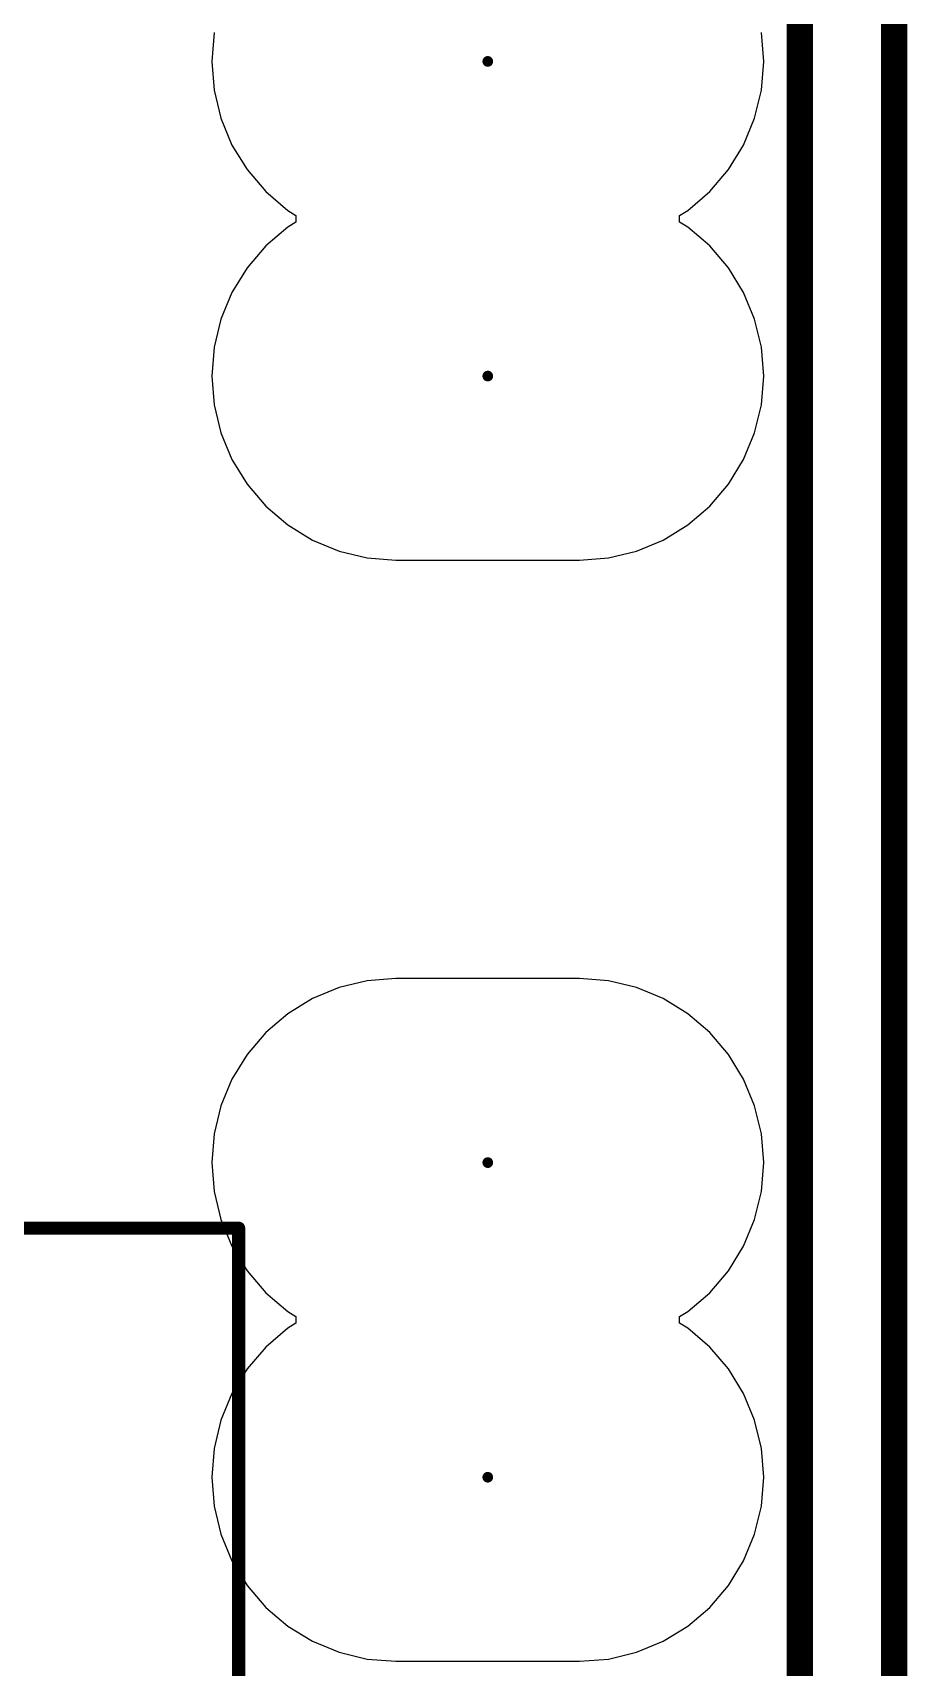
# Model space of a CAD drawing. Extents: x 69 to 227, y 90 to 377.
# Drawn here: x 173.57 to 190.25, y 161.38 to 192.55 of the extents above; entities that cross this region are included whole.
import ezdxf

# ---------------------------------------------------------------- set-up
doc = ezdxf.new("R2010")
doc.units = 0
doc.layers.get('0').update_dxf_attribs({"linetype": 'CONTINUOUS'})
for name, color, linetype in [('BOTTOMLAYER', 5, 'CONTINUOUS'), ('BOTTOMOVERLAY', 54, 'CONTINUOUS'), ('BOTTOMSOLDER', 6, 'CONTINUOUS'), ('TOPLAYER', 1, 'CONTINUOUS'), ('TOPOVERLAY', 2, 'CONTINUOUS'), ('TOPSOLDER', 216, 'CONTINUOUS')]:
    doc.layers.add(name, color=color, linetype=linetype)

# ---------------------------------------------------------------- blocks, each defined once
blk = doc.blocks.new('CM300_SKM200_DUAL_FOOTPRIN')
at = {"layer": 'BOTTOMOVERLAY', "const_width": 0.5}
for points in [[(55, -40), (55, 40)], [(53.2, -30.7), (53.2, 30.7)]]:
    blk.add_lwpolyline(points, dxfattribs=at)
at = {"layer": 'BOTTOMSOLDER', "const_width": 0.102}
for points in [[(47.199, 13.5, 1), (47.301, 13.5, 1)], [(47.199, 7.5, 1), (47.301, 7.5, 1)], [(47.199, -7.5, 1), (47.301, -7.5, 1)], [(47.199, -13.5, 1), (47.301, -13.5, 1)]]:
    blk.add_lwpolyline(points, format="xyb", close=True, dxfattribs=at)
at = {"layer": 'TOPSOLDER', "const_width": 0.102}
for points in [[(47.199, 13.5, 1), (47.301, 13.5, 1)], [(47.199, 7.5, 1), (47.301, 7.5, 1)], [(47.199, -7.5, 1), (47.301, -7.5, 1)], [(47.199, -13.5, 1), (47.301, -13.5, 1)]]:
    blk.add_lwpolyline(points, format="xyb", close=True, dxfattribs=at)

msp = doc.modelspace()

# ---------------------------------------------------------------- linework, layer by layer
at = {"layer": 'BOTTOMLAYER'}
for p, q in [((177.032, 192.549), (176.989, 192)), ((187.511, 192), (187.468, 192.549)), ((176.989, 192), (177.032, 191.451)), ((187.468, 191.451), (187.511, 192)), ((177.032, 191.451), (177.161, 190.915)), ((187.339, 190.915), (187.468, 191.451)), ((177.161, 190.915), (177.372, 190.406)), ((187.128, 190.406), (187.339, 190.915)), ((177.372, 190.406), (177.66, 189.936)), ((186.84, 189.936), (187.128, 190.406)), ((177.66, 189.936), (178.017, 189.517)), ((186.483, 189.517), (186.84, 189.936)), ((178.017, 189.517), (178.436, 189.16)), ((186.064, 189.16), (186.483, 189.517)), ((178.436, 189.16), (178.593, 189.064)), ((178.593, 188.936), (178.436, 188.84)), ((178.593, 189.064), (178.593, 188.936)), ((185.907, 189.064), (186.064, 189.16)), ((185.907, 188.936), (185.907, 189.064)), ((186.064, 188.84), (185.907, 188.936)), ((178.436, 188.84), (178.017, 188.483)), ((186.483, 188.483), (186.064, 188.84)), ((178.017, 188.483), (177.66, 188.064)), ((186.84, 188.064), (186.483, 188.483)), ((177.66, 188.064), (177.372, 187.594)), ((187.128, 187.594), (186.84, 188.064)), ((177.372, 187.594), (177.161, 187.085)), ((187.339, 187.085), (187.128, 187.594)), ((177.161, 187.085), (177.032, 186.549)), ((187.468, 186.549), (187.339, 187.085)), ((177.032, 186.549), (176.989, 186)), ((187.511, 186), (187.468, 186.549)), ((176.989, 186), (177.032, 185.451)), ((187.468, 185.451), (187.511, 186)), ((177.032, 185.451), (177.161, 184.915)), ((187.339, 184.915), (187.468, 185.451)), ((177.161, 184.915), (177.372, 184.406)), ((187.128, 184.406), (187.339, 184.915)), ((177.372, 184.406), (177.66, 183.936)), ((186.84, 183.936), (187.128, 184.406)), ((177.66, 183.936), (178.017, 183.517)), ((186.483, 183.517), (186.84, 183.936)), ((178.017, 183.517), (178.436, 183.16)), ((186.064, 183.16), (186.483, 183.517)), ((178.436, 183.16), (178.906, 182.872)), ((185.594, 182.872), (186.064, 183.16)), ((178.906, 182.872), (179.415, 182.661)), ((185.085, 182.661), (185.594, 182.872)), ((179.415, 182.661), (179.951, 182.532)), ((179.951, 182.532), (180.5, 182.489)), ((180.5, 182.489), (184, 182.489)), ((184, 182.489), (184.549, 182.532)), ((184.549, 182.532), (185.085, 182.661)), ((179.415, 174.339), (178.906, 174.128)), ((179.951, 174.468), (179.415, 174.339)), ((180.5, 174.511), (179.951, 174.468)), ((184, 174.511), (180.5, 174.511)), ((184.549, 174.468), (184, 174.511)), ((185.085, 174.339), (184.549, 174.468)), ((185.594, 174.128), (185.085, 174.339)), ((178.906, 174.128), (178.436, 173.84)), ((186.064, 173.84), (185.594, 174.128)), ((178.436, 173.84), (178.017, 173.483)), ((186.483, 173.483), (186.064, 173.84)), ((178.017, 173.483), (177.66, 173.064)), ((186.84, 173.064), (186.483, 173.483)), ((177.66, 173.064), (177.372, 172.594)), ((187.128, 172.594), (186.84, 173.064)), ((177.372, 172.594), (177.161, 172.085)), ((187.339, 172.085), (187.128, 172.594)), ((177.161, 172.085), (177.032, 171.549)), ((187.468, 171.549), (187.339, 172.085)), ((177.032, 171.549), (176.989, 171)), ((187.511, 171), (187.468, 171.549)), ((176.989, 171), (177.032, 170.451)), ((187.468, 170.451), (187.511, 171)), ((177.032, 170.451), (177.161, 169.915)), ((187.339, 169.915), (187.468, 170.451)), ((177.161, 169.915), (177.372, 169.406)), ((187.128, 169.406), (187.339, 169.915)), ((177.372, 169.406), (177.66, 168.936)), ((186.84, 168.936), (187.128, 169.406)), ((177.66, 168.936), (178.017, 168.517)), ((186.483, 168.517), (186.84, 168.936)), ((178.017, 168.517), (178.436, 168.16)), ((186.064, 168.16), (186.483, 168.517)), ((178.436, 168.16), (178.593, 168.064)), ((178.593, 168.064), (178.593, 167.937)), ((185.907, 168.064), (186.064, 168.16)), ((185.907, 167.937), (185.907, 168.064)), ((178.436, 167.84), (178.017, 167.483)), ((178.593, 167.937), (178.436, 167.84)), ((186.064, 167.84), (185.907, 167.937)), ((186.483, 167.483), (186.064, 167.84)), ((178.017, 167.483), (177.66, 167.064)), ((186.84, 167.064), (186.483, 167.483)), ((177.66, 167.064), (177.372, 166.594)), ((187.128, 166.594), (186.84, 167.064)), ((177.372, 166.594), (177.161, 166.085)), ((187.339, 166.085), (187.128, 166.594)), ((177.161, 166.085), (177.032, 165.549)), ((187.468, 165.549), (187.339, 166.085)), ((177.032, 165.549), (176.989, 165)), ((187.511, 165), (187.468, 165.549)), ((176.989, 165), (177.032, 164.451)), ((187.468, 164.451), (187.511, 165)), ((177.032, 164.451), (177.161, 163.915)), ((187.339, 163.915), (187.468, 164.451)), ((177.161, 163.915), (177.372, 163.406)), ((187.128, 163.406), (187.339, 163.915)), ((177.372, 163.406), (177.66, 162.936)), ((186.84, 162.936), (187.128, 163.406)), ((177.66, 162.936), (178.017, 162.517)), ((186.483, 162.517), (186.84, 162.936)), ((178.017, 162.517), (178.436, 162.16)), ((186.064, 162.16), (186.483, 162.517)), ((178.436, 162.16), (178.906, 161.872)), ((185.594, 161.872), (186.064, 162.16)), ((178.906, 161.872), (179.415, 161.661)), ((185.085, 161.661), (185.594, 161.872)), ((179.415, 161.661), (179.951, 161.532)), ((179.951, 161.532), (180.5, 161.489)), ((180.5, 161.489), (184, 161.489)), ((184, 161.489), (184.549, 161.532)), ((184.549, 161.532), (185.085, 161.661))]:
    msp.add_line(p, q, dxfattribs=at)
at = {"layer": 'TOPLAYER'}
for p, q in [((177.032, 192.549), (176.989, 192)), ((187.511, 192), (187.468, 192.549)), ((176.989, 192), (177.032, 191.451)), ((187.468, 191.451), (187.511, 192)), ((177.032, 191.451), (177.161, 190.915)), ((187.339, 190.915), (187.468, 191.451)), ((177.161, 190.915), (177.372, 190.406)), ((187.128, 190.406), (187.339, 190.915)), ((177.372, 190.406), (177.66, 189.936)), ((186.84, 189.936), (187.128, 190.406)), ((177.66, 189.936), (178.017, 189.517)), ((186.483, 189.517), (186.84, 189.936)), ((178.017, 189.517), (178.436, 189.16)), ((186.064, 189.16), (186.483, 189.517)), ((178.436, 189.16), (178.593, 189.064)), ((178.593, 188.936), (178.436, 188.84)), ((178.593, 189.064), (178.593, 188.936)), ((185.907, 189.064), (186.064, 189.16)), ((185.907, 188.936), (185.907, 189.064)), ((186.064, 188.84), (185.907, 188.936)), ((178.436, 188.84), (178.017, 188.483)), ((186.483, 188.483), (186.064, 188.84)), ((178.017, 188.483), (177.66, 188.064)), ((186.84, 188.064), (186.483, 188.483)), ((177.66, 188.064), (177.372, 187.594)), ((187.128, 187.594), (186.84, 188.064)), ((177.372, 187.594), (177.161, 187.085)), ((187.339, 187.085), (187.128, 187.594)), ((177.161, 187.085), (177.032, 186.549)), ((187.468, 186.549), (187.339, 187.085)), ((177.032, 186.549), (176.989, 186)), ((187.511, 186), (187.468, 186.549)), ((176.989, 186), (177.032, 185.451)), ((187.468, 185.451), (187.511, 186)), ((177.032, 185.451), (177.161, 184.915)), ((187.339, 184.915), (187.468, 185.451)), ((177.161, 184.915), (177.372, 184.406)), ((187.128, 184.406), (187.339, 184.915)), ((177.372, 184.406), (177.66, 183.936)), ((186.84, 183.936), (187.128, 184.406)), ((177.66, 183.936), (178.017, 183.517)), ((186.483, 183.517), (186.84, 183.936)), ((178.017, 183.517), (178.436, 183.16)), ((186.064, 183.16), (186.483, 183.517)), ((178.436, 183.16), (178.906, 182.872)), ((185.594, 182.872), (186.064, 183.16)), ((178.906, 182.872), (179.415, 182.661)), ((185.085, 182.661), (185.594, 182.872)), ((179.415, 182.661), (179.951, 182.532)), ((179.951, 182.532), (180.5, 182.489)), ((180.5, 182.489), (184, 182.489)), ((184, 182.489), (184.549, 182.532)), ((184.549, 182.532), (185.085, 182.661)), ((179.415, 174.339), (178.906, 174.128)), ((179.951, 174.468), (179.415, 174.339)), ((180.5, 174.511), (179.951, 174.468)), ((184, 174.511), (180.5, 174.511)), ((184.549, 174.468), (184, 174.511)), ((185.085, 174.339), (184.549, 174.468)), ((185.594, 174.128), (185.085, 174.339)), ((178.906, 174.128), (178.436, 173.84)), ((186.064, 173.84), (185.594, 174.128)), ((178.436, 173.84), (178.017, 173.483)), ((186.483, 173.483), (186.064, 173.84)), ((178.017, 173.483), (177.66, 173.064)), ((186.84, 173.064), (186.483, 173.483)), ((177.66, 173.064), (177.372, 172.594)), ((187.128, 172.594), (186.84, 173.064)), ((177.372, 172.594), (177.161, 172.085)), ((187.339, 172.085), (187.128, 172.594)), ((177.161, 172.085), (177.032, 171.549)), ((187.468, 171.549), (187.339, 172.085)), ((177.032, 171.549), (176.989, 171)), ((187.511, 171), (187.468, 171.549)), ((176.989, 171), (177.032, 170.451)), ((187.468, 170.451), (187.511, 171)), ((177.032, 170.451), (177.161, 169.915)), ((187.339, 169.915), (187.468, 170.451)), ((177.161, 169.915), (177.372, 169.406)), ((187.128, 169.406), (187.339, 169.915)), ((177.372, 169.406), (177.66, 168.936)), ((186.84, 168.936), (187.128, 169.406)), ((177.66, 168.936), (178.017, 168.517)), ((186.483, 168.517), (186.84, 168.936)), ((178.017, 168.517), (178.436, 168.16)), ((186.064, 168.16), (186.483, 168.517)), ((178.436, 168.16), (178.593, 168.064)), ((178.593, 168.064), (178.593, 167.937)), ((185.907, 168.064), (186.064, 168.16)), ((185.907, 167.937), (185.907, 168.064)), ((178.436, 167.84), (178.017, 167.483)), ((178.593, 167.937), (178.436, 167.84)), ((186.064, 167.84), (185.907, 167.937)), ((186.483, 167.483), (186.064, 167.84)), ((178.017, 167.483), (177.66, 167.064)), ((186.84, 167.064), (186.483, 167.483)), ((177.66, 167.064), (177.372, 166.594)), ((187.128, 166.594), (186.84, 167.064)), ((177.372, 166.594), (177.161, 166.085)), ((187.339, 166.085), (187.128, 166.594)), ((177.161, 166.085), (177.032, 165.549)), ((187.468, 165.549), (187.339, 166.085)), ((177.032, 165.549), (176.989, 165)), ((187.511, 165), (187.468, 165.549)), ((176.989, 165), (177.032, 164.451)), ((187.468, 164.451), (187.511, 165)), ((177.032, 164.451), (177.161, 163.915)), ((187.339, 163.915), (187.468, 164.451)), ((177.161, 163.915), (177.372, 163.406)), ((187.128, 163.406), (187.339, 163.915)), ((177.372, 163.406), (177.66, 162.936)), ((186.84, 162.936), (187.128, 163.406)), ((177.66, 162.936), (178.017, 162.517)), ((186.483, 162.517), (186.84, 162.936)), ((178.017, 162.517), (178.436, 162.16)), ((186.064, 162.16), (186.483, 162.517)), ((178.436, 162.16), (178.906, 161.872)), ((185.594, 161.872), (186.064, 162.16)), ((178.906, 161.872), (179.415, 161.661)), ((185.085, 161.661), (185.594, 161.872)), ((179.415, 161.661), (179.951, 161.532)), ((179.951, 161.532), (180.5, 161.489)), ((180.5, 161.489), (184, 161.489)), ((184, 161.489), (184.549, 161.532)), ((184.549, 161.532), (185.085, 161.661))]:
    msp.add_line(p, q, dxfattribs=at)
at = {"layer": 'TOPOVERLAY', "const_width": 0.25}
for points in [[(173, 169.75), (177.5, 169.75)], [(177.5, 127.75), (177.5, 169.75)]]:
    msp.add_lwpolyline(points, dxfattribs=at)
at = {"layer": 'TOPOVERLAY', "const_width": 0.125}
msp.add_lwpolyline([(177.438, 169.75, 1), (177.562, 169.75, 1)], format="xyb", close=True, dxfattribs=at)
msp.add_lwpolyline([(177.438, 169.75, 1), (177.562, 169.75, 1)], format="xyb", close=True, dxfattribs=at)

# ---------------------------------------------------------------- block references
at = {"rotation": 360}
msp.add_blockref('CM300_SKM200_DUAL_FOOTPRIN', (135, 178.5), dxfattribs=at)

doc.saveas('drawing.dxf')
